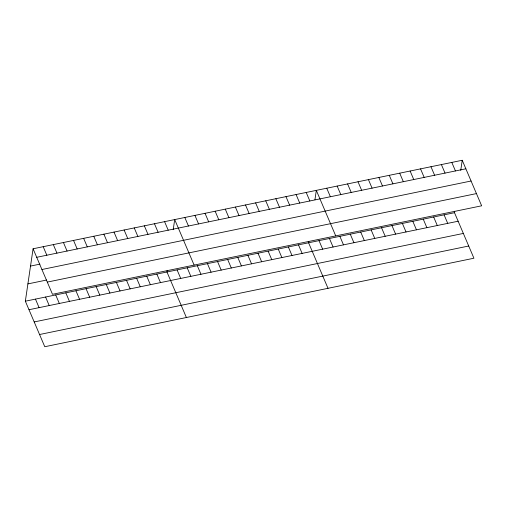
<?xml version="1.0" encoding="UTF-8"?>
<svg xmlns="http://www.w3.org/2000/svg" width="507" height="507" viewBox="0 0 507 507"><rect width="100%" height="100%" fill="white"/><g stroke="black" fill="none" stroke-linecap="round" stroke-linejoin="round"><path stroke-width="0.76" d="M454.716 211.254L454.5 212.693L473.925 258.221L44.768 346.725L25.35 301.196L33.075 248.779L462.232 160.275L481.65 205.804L52.5 294.307L33.075 248.779M167.183 270.548L166.968 271.993L186.392 317.521M173.21 229.665L174.7 219.569L194.118 265.098M308.801 241.345L308.592 242.783L328.01 288.312M314.936 199.733L316.317 190.366L335.735 235.894M460.743 170.365L462.232 160.275M36.713 257.303L465.87 168.799M30.528 266.074L39.92 264.141M41.923 269.515L471.073 181.012M27.898 283.901L46.688 280.022M47.29 282.095L476.441 193.592M25.35 301.196L454.5 212.693M28.988 309.726L458.138 221.223M34.197 321.939L463.347 233.429M39.559 334.519L468.715 246.009M451.807 162.424L455.444 170.948M441.388 164.572L445.026 173.096M430.963 166.721L434.6 175.251M444.081 214.841L447.719 223.372M420.544 168.869L424.175 177.399M433.656 216.99L437.294 225.52M410.119 171.017L413.756 179.548M423.237 219.138L426.875 227.668M399.693 173.166L403.331 181.696M412.812 221.293L416.45 229.817M389.275 175.321L392.912 183.845M402.393 223.441L406.031 231.965M378.849 177.469L382.487 185.993M391.968 225.59L395.606 234.12M368.431 179.617L372.068 188.148M381.549 227.738L385.187 236.268M358.005 181.766L361.643 190.296M371.124 229.886L374.762 238.417M347.587 183.914L351.224 192.445M360.705 232.035L364.343 240.565M337.161 186.063L340.799 194.593M350.28 234.19L353.918 242.714M326.742 188.217L330.38 196.741M339.861 236.338L343.493 244.862M329.436 238.486L333.074 247.01M306.203 192.451L309.84 200.975M319.011 240.635L322.648 249.165M296.088 194.536L299.726 203.066M285.973 196.621L289.611 205.151M298.477 244.868L302.115 253.399M275.852 198.706L279.49 207.236M288.363 246.96L291.994 255.484M265.738 200.797L269.375 209.321M278.242 249.045L281.879 257.569M255.623 202.882L259.261 211.406M268.127 251.13L271.765 259.66M245.508 204.967L249.146 213.498M258.012 253.215L261.65 261.745M235.394 207.052L239.031 215.583M247.898 255.3L251.535 263.83M225.279 209.138L228.911 217.668M237.783 257.385L241.421 265.915M215.158 211.229L218.796 219.753M227.662 259.476L231.3 268M205.043 213.314L208.681 221.838M217.547 261.561L221.185 270.085M194.929 215.399L198.567 223.929M207.433 263.646L211.07 272.177M184.814 217.484L188.452 226.014M197.318 265.731L200.956 274.262M187.203 267.816L190.841 276.347M164.579 221.654L168.216 230.184M177.089 269.908L180.726 278.432M154.464 223.745L158.102 232.269M144.349 225.83L147.987 234.354M156.853 274.078L160.491 282.608M134.235 227.916L137.872 236.446M146.738 276.163L150.376 284.693M124.12 230.001L127.758 238.531M136.624 278.248L140.262 286.778M114.005 232.086L117.643 240.616M126.509 280.333L130.147 288.863M103.884 234.177L107.522 242.701M116.395 282.424L120.032 290.948M93.77 236.262L97.407 244.786M106.274 284.509L109.911 293.033M83.655 238.347L87.293 246.877M96.159 286.594L99.797 295.125M73.54 240.432L77.178 248.962M86.044 288.679L89.682 297.21M63.426 242.517L67.063 251.047M75.93 290.764L79.567 299.295M53.311 244.602L56.942 253.132M65.815 292.856L69.453 301.38M43.19 246.694L46.828 255.217M55.7 294.941L59.332 303.465M45.579 297.026L49.217 305.556M35.465 299.111L39.102 307.641"/></g></svg>
